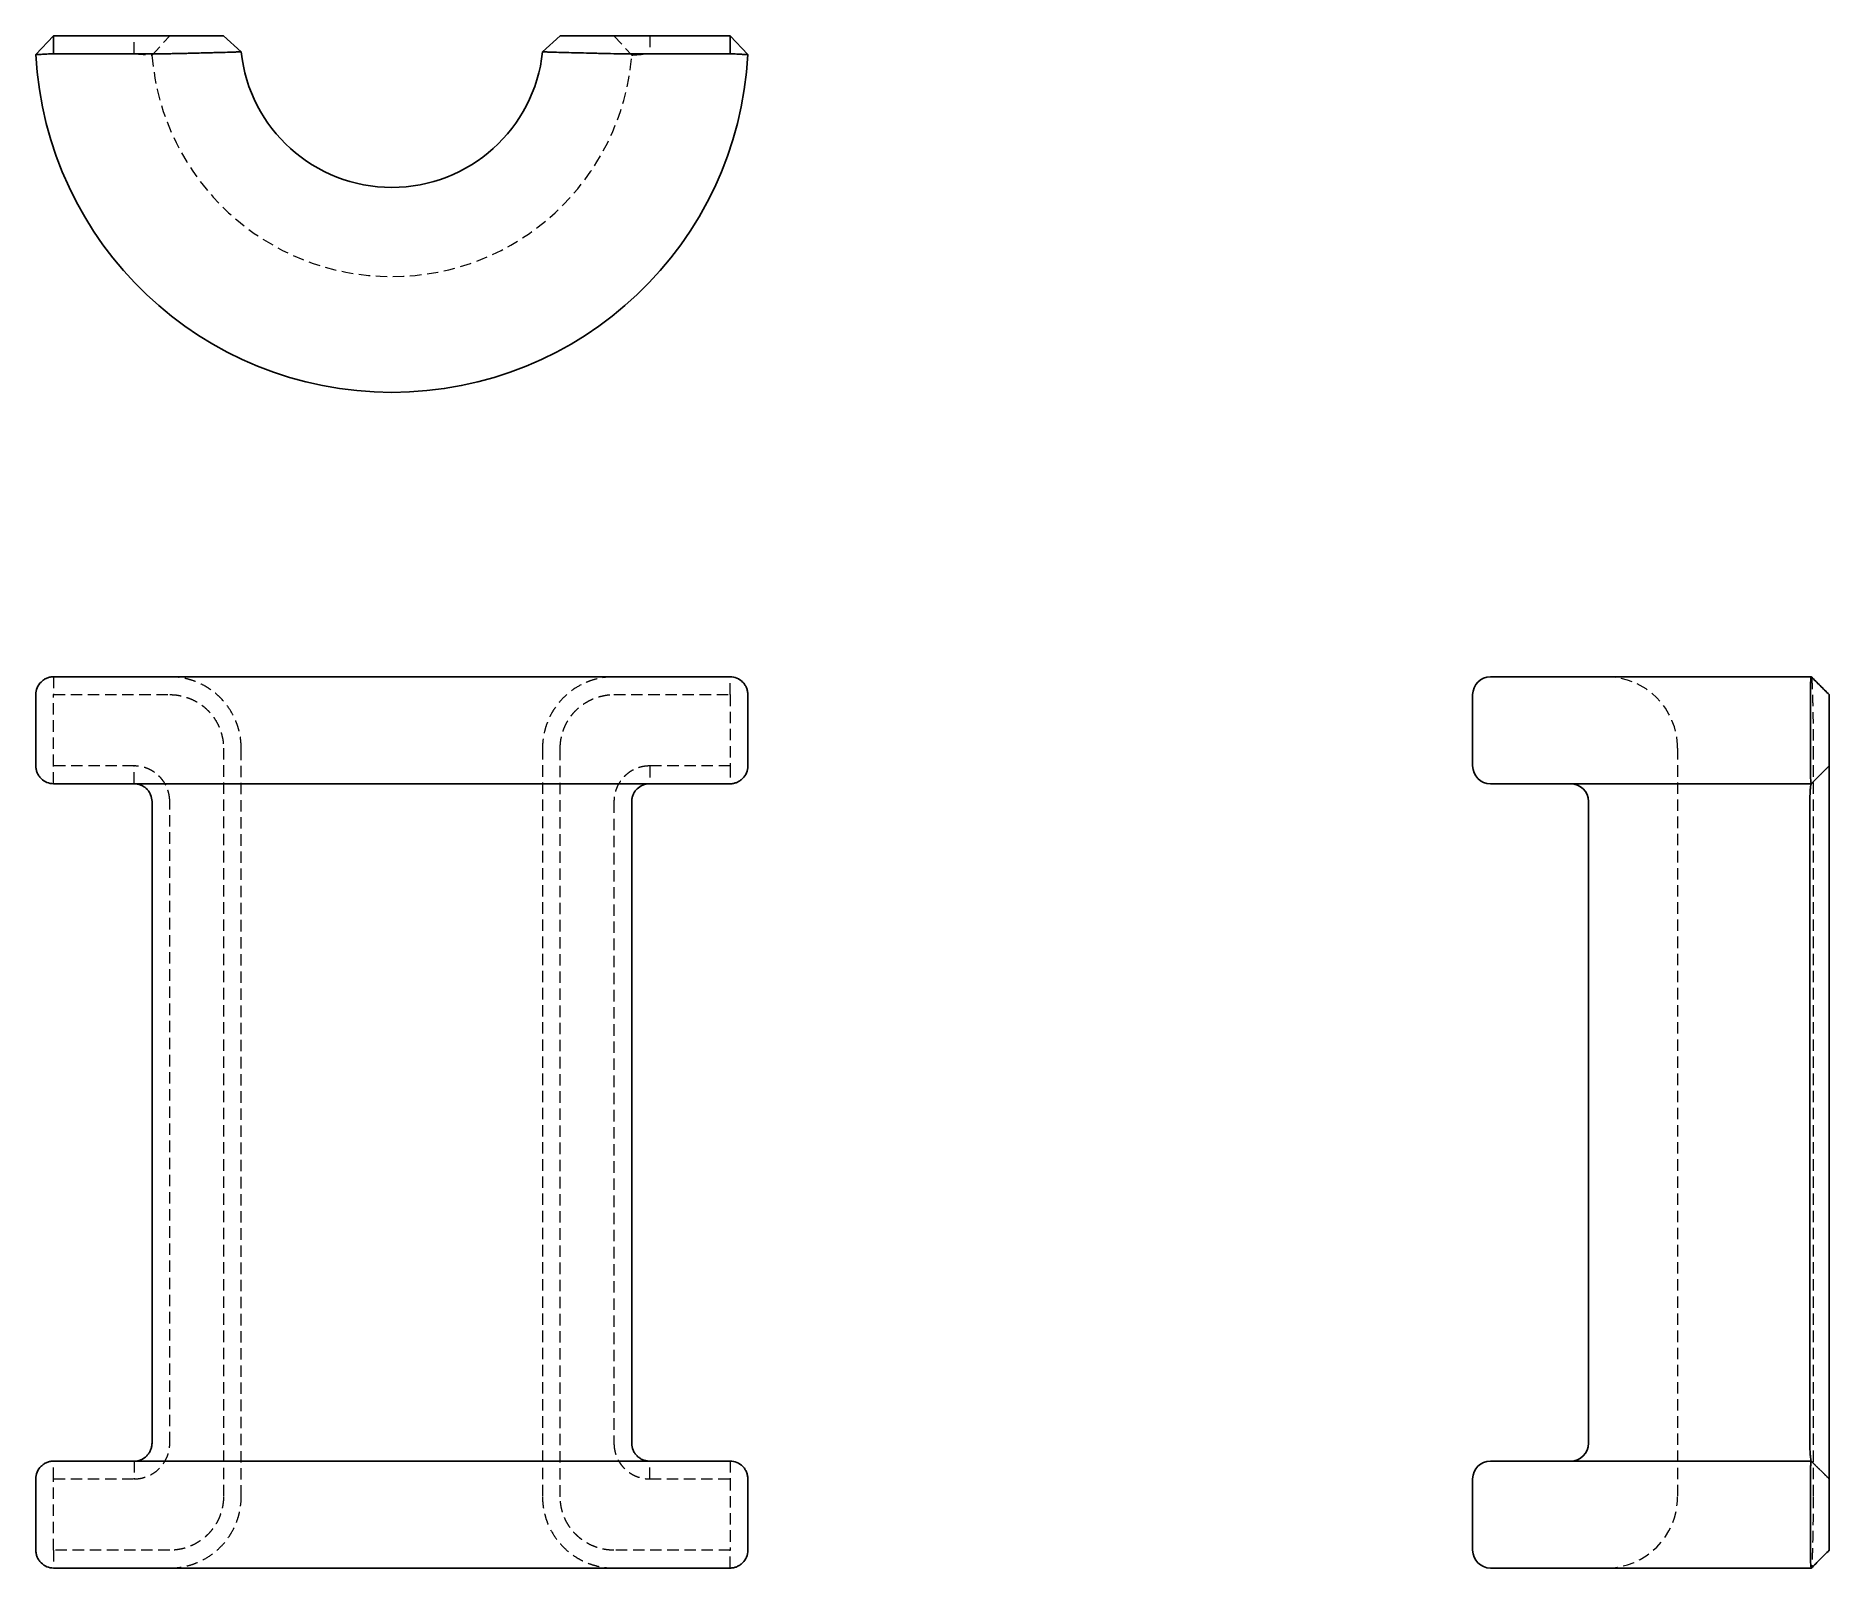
# Model space of a CAD drawing. Header units: millimetres. Extents: x 43 to 243, y 7 to 178.
import ezdxf

# ---------------------------------------------------------------- set-up
doc = ezdxf.new("R2010")
doc.units = ezdxf.units.MM
doc.linetypes.add('HIDDEN', pattern=[1.905, 1.27, -0.635])

msp = doc.modelspace()

# ---------------------------------------------------------------- linework, layer by layer
at = {"color": 7, "linetype": 'Continuous', "lineweight": 25}
for p, q in [((43.41, 175.73), (45.39, 177.82)), ((45.39, 175.84), (45.39, 177.82)), ((45.39, 177.82), (58.3, 177.82)), ((64.28, 177.82), (66.25, 176.05)), ((99.75, 176.05), (101.72, 177.82)), ((107.7, 177.82), (120.61, 177.82)), ((120.61, 177.82), (122.59, 175.73)), ((120.61, 177.82), (120.61, 175.84)), ((58.3, 175.84), (45.39, 175.84)), ((120.61, 175.84), (107.7, 175.84)), ((45.39, 106.55), (120.61, 106.55)), ((205.16, 106.55), (240.84, 106.55)), ((242.82, 104.57), (240.84, 106.55)), ((43.41, 104.57), (43.41, 96.64)), ((122.59, 96.64), (122.59, 104.57)), ((203.18, 104.57), (203.18, 96.64)), ((240.73, 96.64), (240.73, 104.57)), ((242.82, 104.57), (242.82, 96.64)), ((242.82, 96.64), (240.84, 94.66)), ((120.61, 94.66), (45.39, 94.66)), ((240.84, 94.66), (205.16, 94.66)), ((56.33, 92.68), (56.33, 21.32)), ((109.67, 21.32), (109.67, 92.68)), ((216.06, 92.68), (216.06, 21.32)), ((240.68, 21.32), (240.68, 92.68)), ((242.82, 92.68), (242.82, 21.32)), ((45.39, 19.34), (120.61, 19.34)), ((205.16, 19.34), (240.84, 19.34)), ((240.84, 19.34), (242.82, 17.36)), ((43.41, 17.36), (43.41, 9.43)), ((122.59, 9.43), (122.59, 17.36)), ((203.18, 17.36), (203.18, 9.43)), ((240.73, 9.43), (240.73, 17.36)), ((242.82, 17.36), (242.82, 9.43)), ((240.84, 7.45), (242.82, 9.43)), ((120.61, 7.45), (45.39, 7.45)), ((240.84, 7.45), (205.16, 7.45))]:
    msp.add_line(p, q, dxfattribs=at)
at = {"color": 7, "linetype": 'HIDDEN', "lineweight": 18}
for p, q in [((54.33, 175.84), (54.33, 177.82)), ((56.33, 175.68), (58.3, 177.82)), ((107.7, 177.82), (109.67, 175.68)), ((111.67, 177.82), (111.67, 175.84)), ((45.39, 106.55), (45.39, 104.57)), ((120.61, 104.57), (120.61, 106.55)), ((45.39, 104.57), (58.3, 104.57)), ((45.39, 96.64), (45.39, 104.57)), ((107.7, 104.57), (120.61, 104.57)), ((120.61, 104.57), (120.61, 96.64)), ((64.28, 98.62), (64.28, 15.38)), ((66.25, 15.38), (66.25, 98.62)), ((99.75, 98.62), (99.75, 15.38)), ((101.72, 15.38), (101.72, 98.62)), ((225.97, 98.62), (225.97, 15.38)), ((241.05, 98.62), (241.05, 15.38)), ((45.39, 94.66), (45.39, 96.64)), ((54.33, 96.64), (45.39, 96.64)), ((54.33, 94.66), (54.33, 96.64)), ((111.67, 96.64), (111.67, 94.66)), ((120.61, 96.64), (111.67, 96.64)), ((120.61, 96.64), (120.61, 94.66)), ((58.3, 21.32), (58.3, 92.68)), ((107.7, 92.68), (107.7, 21.32)), ((45.39, 17.36), (45.39, 19.34)), ((54.33, 19.34), (54.33, 17.36)), ((111.67, 17.36), (111.67, 19.34)), ((120.61, 19.34), (120.61, 17.36)), ((45.39, 17.36), (54.33, 17.36)), ((45.39, 9.43), (45.39, 17.36)), ((111.67, 17.36), (120.61, 17.36)), ((120.61, 17.36), (120.61, 9.43)), ((45.39, 9.43), (45.39, 7.45)), ((58.3, 9.43), (45.39, 9.43)), ((120.61, 9.43), (107.7, 9.43)), ((120.61, 7.45), (120.61, 9.43))]:
    msp.add_line(p, q, dxfattribs=at)
at = {"color": 7, "linetype": 'Continuous', "lineweight": 25}
for centre, radius, start, end in [((83, 177.82), 39.64, 183.017, 356.983), ((83, 177.82), 16.85, 186.0423, 353.9577), ((205.16, 104.57), 1.98, 90, 180), ((205.16, 96.64), 1.98, 180, 270), ((214.08, 92.68), 1.98, 0, 90), ((214.08, 21.32), 1.98, 270, 0), ((205.16, 17.36), 1.98, 90, 180), ((205.16, 9.43), 1.98, 180, 270)]:
    msp.add_arc(centre, radius, start, end, dxfattribs=at)
at = {"color": 7, "linetype": 'HIDDEN', "lineweight": 18}
for centre, radius, start, end in [((83, 177.82), 26.76, 184.5886, 355.4114), ((218.04, 98.62), 7.93, 0, 90), ((218.04, 15.38), 7.93, 270, 0)]:
    msp.add_arc(centre, radius, start, end, dxfattribs=at)
at = {"color": 7, "linetype": 'Continuous', "lineweight": 25}
for points, knots in [([(58.3, 177.82), (58.5, 177.82), (58.7, 177.82), (59.09, 177.82), (59.28, 177.82), (59.57, 177.82), (59.66, 177.82), (59.85, 177.82), (59.95, 177.82), (60.23, 177.82), (60.41, 177.82), (60.77, 177.82), (60.94, 177.82), (61.2, 177.82), (61.29, 177.82), (61.46, 177.82), (61.54, 177.82), (61.7, 177.82), (61.78, 177.82), (61.94, 177.82), (62.02, 177.82), (62.24, 177.82), (62.38, 177.82), (62.59, 177.82), (62.66, 177.82), (62.79, 177.82), (62.85, 177.82), (62.98, 177.82), (63.04, 177.82), (63.16, 177.82), (63.21, 177.82), (63.38, 177.82), (63.48, 177.82), (63.61, 177.82), (63.66, 177.82), (63.74, 177.82), (63.78, 177.82), (63.86, 177.82), (63.89, 177.82), (63.96, 177.82), (63.99, 177.82), (64.07, 177.82), (64.12, 177.82), (64.2, 177.82), (64.23, 177.82), (64.27, 177.82), (64.28, 177.82), (64.28, 177.82)], [0, 0, 0, 0, 0.000146749, 0.000146749, 0.000293498, 0.000293498, 0.000366872, 0.000366872, 0.000440247, 0.000440247, 0.000586995, 0.000586995, 0.000733744, 0.000733744, 0.000807119, 0.000807119, 0.000880493, 0.000880493, 0.000953868, 0.000953868, 0.001027242, 0.001027242, 0.001173991, 0.001173991, 0.001247365, 0.001247365, 0.00132074, 0.00132074, 0.001394114, 0.001394114, 0.001467489, 0.001467489, 0.001614238, 0.001614238, 0.001687612, 0.001687612, 0.001760986, 0.001760986, 0.001834361, 0.001834361, 0.001907735, 0.001907735, 0.002054484, 0.002054484, 0.002201233, 0.002201233, 0.002347982, 0.002347982, 0.002347982, 0.002347982]), ([(101.72, 177.82), (101.72, 177.82), (101.73, 177.82), (101.77, 177.82), (101.8, 177.82), (101.88, 177.82), (101.93, 177.82), (102.01, 177.82), (102.04, 177.82), (102.11, 177.82), (102.14, 177.82), (102.22, 177.82), (102.26, 177.82), (102.34, 177.82), (102.39, 177.82), (102.52, 177.82), (102.62, 177.82), (102.79, 177.82), (102.84, 177.82), (102.96, 177.82), (103.02, 177.82), (103.15, 177.82), (103.21, 177.82), (103.34, 177.82), (103.41, 177.82), (103.62, 177.82), (103.76, 177.82), (103.98, 177.82), (104.06, 177.82), (104.22, 177.82), (104.3, 177.82), (104.46, 177.82), (104.54, 177.82), (104.71, 177.82), (104.8, 177.82), (105.06, 177.82), (105.23, 177.82), (105.59, 177.82), (105.77, 177.82), (106.05, 177.82), (106.15, 177.82), (106.34, 177.82), (106.43, 177.82), (106.72, 177.82), (106.91, 177.82), (107.3, 177.82), (107.5, 177.82), (107.7, 177.82)], [0, 0, 0, 0, 0.000146749, 0.000146749, 0.000293498, 0.000293498, 0.000440247, 0.000440247, 0.000513621, 0.000513621, 0.000586995, 0.000586995, 0.00066037, 0.00066037, 0.000733744, 0.000733744, 0.000880493, 0.000880493, 0.000953868, 0.000953868, 0.001027242, 0.001027242, 0.001100616, 0.001100616, 0.001173991, 0.001173991, 0.00132074, 0.00132074, 0.001394114, 0.001394114, 0.001467489, 0.001467489, 0.001540863, 0.001540863, 0.001614238, 0.001614238, 0.001760986, 0.001760986, 0.001907735, 0.001907735, 0.00198111, 0.00198111, 0.002054484, 0.002054484, 0.002201233, 0.002201233, 0.002347982, 0.002347982, 0.002347982, 0.002347982]), ([(45.39, 175.84), (45.26, 175.83), (45.13, 175.82), (44.88, 175.81), (44.76, 175.8), (44.52, 175.79), (44.4, 175.79), (44.19, 175.77), (44.09, 175.77), (43.81, 175.76), (43.66, 175.75), (43.47, 175.74), (43.41, 175.73), (43.41, 175.73)], [0, 0, 0, 0, 0.125, 0.125, 0.25, 0.25, 0.375, 0.375, 0.5, 0.5, 0.75, 0.75, 1, 1, 1, 1]), ([(66.25, 176.05), (66.25, 176.05), (66.24, 176.05), (66.23, 176.05), (66.2, 176.05), (66.17, 176.04), (66.13, 176.04), (66.07, 176.04), (66.01, 176.04), (65.93, 176.04), (65.85, 176.03), (65.75, 176.03), (65.5, 176.02), (64.97, 176), (64.16, 175.98), (63.36, 175.96), (62.79, 175.94), (62.12, 175.92), (61.43, 175.91), (60.69, 175.89), (60.04, 175.87), (59.42, 175.86), (58.85, 175.85), (58.48, 175.84), (58.3, 175.84)], [0, 0, 0, 0, 0.0219771, 0.0441101, 0.0663991, 0.0888442, 0.1114457, 0.1342036, 0.157118, 0.1801892, 0.2034172, 0.2268023, 0.2503445, 0.3670017, 0.4999049, 0.5574439, 0.624526, 0.6707562, 0.7494928, 0.8072458, 0.8611747, 0.9112779, 0.9575535, 1, 1, 1, 1]), ([(107.7, 175.84), (107.17, 175.85), (106.66, 175.86), (105.9, 175.88), (105.65, 175.88), (105.15, 175.89), (104.9, 175.9), (104.18, 175.92), (103.72, 175.93), (102.86, 175.95), (102.45, 175.96), (101.72, 175.98), (101.39, 175.99), (100.95, 176.01), (100.82, 176.01), (100.57, 176.02), (100.46, 176.02), (100.26, 176.03), (100.18, 176.03), (100.02, 176.04), (99.96, 176.04), (99.81, 176.05), (99.75, 176.05), (99.75, 176.05)], [0, 0, 0, 0, 0.125, 0.125, 0.1875, 0.1875, 0.25, 0.25, 0.375, 0.375, 0.5, 0.5, 0.625, 0.625, 0.6875, 0.6875, 0.75, 0.75, 0.8125, 0.8125, 0.875, 0.875, 1, 1, 1, 1]), ([(122.59, 175.73), (122.59, 175.73), (122.57, 175.73), (122.52, 175.74), (122.48, 175.74), (122.39, 175.74), (122.32, 175.75), (122.18, 175.76), (122.1, 175.76), (121.82, 175.77), (121.6, 175.79), (121.13, 175.81), (120.87, 175.82), (120.61, 175.84)], [0, 0, 0, 0, 0.125, 0.125, 0.25, 0.25, 0.375, 0.375, 0.5, 0.5, 0.75, 0.75, 1, 1, 1, 1]), ([(45.39, 106.55), (45.26, 106.55), (45.13, 106.54), (44.88, 106.49), (44.76, 106.45), (44.52, 106.35), (44.4, 106.29), (44.19, 106.15), (44.09, 106.06), (43.81, 105.79), (43.66, 105.57), (43.47, 105.09), (43.41, 104.83), (43.41, 104.57)], [0, 0, 0, 0, 0.125, 0.125, 0.25, 0.25, 0.375, 0.375, 0.5, 0.5, 0.75, 0.75, 1, 1, 1, 1]), ([(122.59, 104.57), (122.59, 104.7), (122.57, 104.83), (122.52, 105.08), (122.48, 105.21), (122.39, 105.45), (122.32, 105.56), (122.18, 105.78), (122.1, 105.88), (121.82, 106.15), (121.6, 106.3), (121.13, 106.5), (120.87, 106.55), (120.61, 106.55)], [0, 0, 0, 0, 0.125, 0.125, 0.25, 0.25, 0.375, 0.375, 0.5, 0.5, 0.75, 0.75, 1, 1, 1, 1]), ([(240.73, 104.57), (240.73, 104.7), (240.73, 104.83), (240.74, 105.08), (240.74, 105.21), (240.74, 105.45), (240.75, 105.56), (240.76, 105.78), (240.76, 105.88), (240.77, 106.15), (240.79, 106.3), (240.81, 106.5), (240.82, 106.55), (240.84, 106.55)], [0, 0, 0, 0, 0.125, 0.125, 0.25, 0.25, 0.375, 0.375, 0.5, 0.5, 0.75, 0.75, 1, 1, 1, 1]), ([(242.82, 104.57), (242.49, 104.9), (241.82, 105.57), (241.16, 106.23), (240.83, 106.56)], [0, 0, 0, 0, 0.500258, 1, 1, 1, 1]), ([(43.41, 96.64), (43.41, 96.51), (43.43, 96.38), (43.48, 96.13), (43.52, 96), (43.61, 95.76), (43.68, 95.65), (43.82, 95.43), (43.9, 95.33), (44.18, 95.06), (44.4, 94.91), (44.87, 94.71), (45.13, 94.66), (45.39, 94.66)], [0, 0, 0, 0, 0.125, 0.125, 0.25, 0.25, 0.375, 0.375, 0.5, 0.5, 0.75, 0.75, 1, 1, 1, 1]), ([(120.61, 94.66), (120.74, 94.66), (120.87, 94.67), (121.12, 94.72), (121.24, 94.76), (121.48, 94.86), (121.6, 94.92), (121.81, 95.06), (121.91, 95.15), (122.19, 95.42), (122.34, 95.64), (122.53, 96.12), (122.59, 96.38), (122.59, 96.64)], [0, 0, 0, 0, 0.125, 0.125, 0.25, 0.25, 0.375, 0.375, 0.5, 0.5, 0.75, 0.75, 1, 1, 1, 1]), ([(240.84, 94.66), (240.83, 94.66), (240.82, 94.67), (240.81, 94.72), (240.8, 94.76), (240.79, 94.86), (240.79, 94.92), (240.77, 95.06), (240.77, 95.15), (240.76, 95.42), (240.75, 95.64), (240.74, 96.12), (240.73, 96.38), (240.73, 96.64)], [0, 0, 0, 0, 0.125, 0.125, 0.25, 0.25, 0.375, 0.375, 0.5, 0.5, 0.75, 0.75, 1, 1, 1, 1]), ([(242.82, 96.64), (242.82, 96.64), (242.82, 96.63), (242.82, 96.61), (242.82, 96.59), (242.82, 96.55), (242.82, 96.54), (242.82, 96.5), (242.82, 96.49), (242.82, 96.43), (242.82, 96.39), (242.82, 96.29), (242.82, 96.23), (242.82, 96.14), (242.82, 96.11), (242.82, 96.04), (242.82, 96.01), (242.82, 95.9), (242.82, 95.82), (242.82, 95.66), (242.82, 95.57), (242.82, 95.39), (242.82, 95.29), (242.82, 95.14), (242.82, 95.09), (242.82, 94.99), (242.82, 94.93), (242.82, 94.77), (242.82, 94.66), (242.82, 94.43), (242.82, 94.32), (242.82, 94.08), (242.82, 93.95), (242.82, 93.7), (242.82, 93.58), (242.82, 93.32), (242.82, 93.2), (242.82, 92.94), (242.82, 92.81), (242.82, 92.68)], [0, 0, 0, 0, 0.000097767, 0.000097767, 0.000195534, 0.000195534, 0.000244417, 0.000244417, 0.000293301, 0.000293301, 0.000391068, 0.000391068, 0.000488835, 0.000488835, 0.000537718, 0.000537718, 0.000586602, 0.000586602, 0.000684369, 0.000684369, 0.000782136, 0.000782136, 0.000879903, 0.000879903, 0.000928786, 0.000928786, 0.00097767, 0.00097767, 0.001075437, 0.001075437, 0.001173203, 0.001173203, 0.00127097, 0.00127097, 0.001368737, 0.001368737, 0.001466504, 0.001466504, 0.001564271, 0.001564271, 0.001564271, 0.001564271]), ([(54.33, 94.66), (54.46, 94.66), (54.59, 94.65), (54.84, 94.6), (54.97, 94.56), (55.21, 94.46), (55.33, 94.4), (55.54, 94.26), (55.65, 94.17), (55.83, 93.99), (55.91, 93.89), (56.06, 93.68), (56.12, 93.56), (56.27, 93.2), (56.33, 92.94), (56.33, 92.68)], [0, 0, 0, 0, 0.125, 0.125, 0.25, 0.25, 0.375, 0.375, 0.5, 0.5, 0.625, 0.625, 0.75, 0.75, 1, 1, 1, 1]), ([(109.67, 92.68), (109.67, 92.81), (109.68, 92.94), (109.74, 93.19), (109.77, 93.32), (109.88, 93.56), (109.94, 93.67), (110.08, 93.89), (110.17, 93.99), (110.45, 94.26), (110.67, 94.41), (111.15, 94.61), (111.41, 94.66), (111.67, 94.66)], [0, 0, 0, 0, 0.125, 0.125, 0.25, 0.25, 0.375, 0.375, 0.5, 0.5, 0.75, 0.75, 1, 1, 1, 1]), ([(240.68, 92.68), (240.68, 92.9), (240.68, 93.12), (240.7, 93.54), (240.71, 93.73), (240.73, 94.08), (240.74, 94.23), (240.77, 94.47), (240.79, 94.55), (240.81, 94.61)], [0, 0, 0, 0, 0.25, 0.25, 0.5, 0.5, 0.75, 0.75, 1, 1, 1, 1]), ([(56.33, 21.32), (56.33, 21.19), (56.32, 21.06), (56.26, 20.81), (56.22, 20.68), (56.12, 20.44), (56.06, 20.33), (55.92, 20.11), (55.83, 20.01), (55.55, 19.74), (55.33, 19.59), (54.85, 19.39), (54.59, 19.34), (54.33, 19.34)], [0, 0, 0, 0, 0.125, 0.125, 0.25, 0.25, 0.375, 0.375, 0.5, 0.5, 0.75, 0.75, 1, 1, 1, 1]), ([(111.67, 19.34), (111.54, 19.34), (111.41, 19.35), (111.16, 19.4), (111.03, 19.44), (110.79, 19.54), (110.67, 19.6), (110.46, 19.74), (110.35, 19.83), (110.17, 20.01), (110.09, 20.11), (109.94, 20.32), (109.88, 20.44), (109.73, 20.8), (109.67, 21.06), (109.67, 21.32)], [0, 0, 0, 0, 0.125, 0.125, 0.25, 0.25, 0.375, 0.375, 0.5, 0.5, 0.625, 0.625, 0.75, 0.75, 1, 1, 1, 1]), ([(240.79, 19.46), (240.78, 19.52), (240.76, 19.62), (240.74, 19.86), (240.72, 20.01), (240.71, 20.26), (240.7, 20.35), (240.69, 20.53), (240.69, 20.62), (240.68, 20.91), (240.68, 21.12), (240.68, 21.32)], [0, 0, 0, 0, 0.25, 0.25, 0.5, 0.5, 0.625, 0.625, 0.75, 0.75, 1, 1, 1, 1]), ([(242.82, 21.32), (242.82, 21.19), (242.82, 21.06), (242.82, 20.8), (242.82, 20.67), (242.82, 20.48), (242.82, 20.42), (242.82, 20.29), (242.82, 20.23), (242.82, 20.04), (242.82, 19.92), (242.82, 19.68), (242.82, 19.57), (242.82, 19.39), (242.82, 19.34), (242.82, 19.23), (242.82, 19.17), (242.82, 19.01), (242.82, 18.9), (242.82, 18.7), (242.82, 18.61), (242.82, 18.43), (242.82, 18.34), (242.82, 18.17), (242.82, 18.1), (242.82, 17.95), (242.82, 17.89), (242.82, 17.77), (242.82, 17.71), (242.82, 17.61), (242.82, 17.57), (242.82, 17.49), (242.82, 17.46), (242.82, 17.41), (242.82, 17.39), (242.82, 17.37), (242.82, 17.36), (242.82, 17.36)], [0, 0, 0, 0, 0.000097767, 0.000097767, 0.000195534, 0.000195534, 0.000244418, 0.000244418, 0.000293301, 0.000293301, 0.000391068, 0.000391068, 0.000488835, 0.000488835, 0.000537719, 0.000537719, 0.000586603, 0.000586603, 0.00068437, 0.00068437, 0.000782137, 0.000782137, 0.000879904, 0.000879904, 0.000977671, 0.000977671, 0.001075438, 0.001075438, 0.001173205, 0.001173205, 0.001270972, 0.001270972, 0.001368739, 0.001368739, 0.001466506, 0.001466506, 0.001564273, 0.001564273, 0.001564273, 0.001564273]), ([(45.39, 19.34), (45.26, 19.34), (45.13, 19.33), (44.88, 19.28), (44.76, 19.24), (44.52, 19.14), (44.4, 19.08), (44.19, 18.94), (44.09, 18.85), (43.81, 18.58), (43.66, 18.36), (43.47, 17.88), (43.41, 17.62), (43.41, 17.36)], [0, 0, 0, 0, 0.125, 0.125, 0.25, 0.25, 0.375, 0.375, 0.5, 0.5, 0.75, 0.75, 1, 1, 1, 1]), ([(122.59, 17.36), (122.59, 17.49), (122.57, 17.62), (122.52, 17.87), (122.48, 18), (122.39, 18.24), (122.32, 18.35), (122.18, 18.57), (122.1, 18.67), (121.82, 18.94), (121.6, 19.09), (121.13, 19.29), (120.87, 19.34), (120.61, 19.34)], [0, 0, 0, 0, 0.125, 0.125, 0.25, 0.25, 0.375, 0.375, 0.5, 0.5, 0.75, 0.75, 1, 1, 1, 1]), ([(240.73, 17.36), (240.73, 17.49), (240.73, 17.62), (240.74, 17.87), (240.74, 18), (240.74, 18.24), (240.75, 18.35), (240.76, 18.57), (240.76, 18.67), (240.77, 18.94), (240.79, 19.09), (240.81, 19.29), (240.82, 19.34), (240.84, 19.34)], [0, 0, 0, 0, 0.125, 0.125, 0.25, 0.25, 0.375, 0.375, 0.5, 0.5, 0.75, 0.75, 1, 1, 1, 1]), ([(43.41, 9.43), (43.41, 9.3), (43.43, 9.17), (43.48, 8.92), (43.52, 8.79), (43.61, 8.55), (43.68, 8.44), (43.82, 8.22), (43.9, 8.12), (44.18, 7.85), (44.4, 7.7), (44.87, 7.5), (45.13, 7.45), (45.39, 7.45)], [0, 0, 0, 0, 0.125, 0.125, 0.25, 0.25, 0.375, 0.375, 0.5, 0.5, 0.75, 0.75, 1, 1, 1, 1]), ([(120.61, 7.45), (120.74, 7.45), (120.87, 7.46), (121.12, 7.51), (121.24, 7.55), (121.48, 7.65), (121.6, 7.71), (121.81, 7.85), (121.91, 7.94), (122.19, 8.21), (122.34, 8.43), (122.53, 8.91), (122.59, 9.17), (122.59, 9.43)], [0, 0, 0, 0, 0.125, 0.125, 0.25, 0.25, 0.375, 0.375, 0.5, 0.5, 0.75, 0.75, 1, 1, 1, 1]), ([(240.84, 7.45), (240.83, 7.45), (240.82, 7.46), (240.81, 7.51), (240.8, 7.55), (240.79, 7.65), (240.79, 7.71), (240.77, 7.85), (240.77, 7.94), (240.76, 8.21), (240.75, 8.43), (240.74, 8.91), (240.73, 9.17), (240.73, 9.43)], [0, 0, 0, 0, 0.125, 0.125, 0.25, 0.25, 0.375, 0.375, 0.5, 0.5, 0.75, 0.75, 1, 1, 1, 1]), ([(240.83, 7.44), (241.16, 7.77), (241.82, 8.43), (242.49, 9.1), (242.82, 9.43)], [0, 0, 0, 0, 0.499742, 1, 1, 1, 1])]:
    msp.add_open_spline(points, degree=3, knots=knots, dxfattribs=at)
at = {"color": 7, "linetype": 'HIDDEN', "lineweight": 18}
for points, knots in [([(54.33, 175.84), (54.46, 175.83), (54.59, 175.82), (54.84, 175.8), (54.97, 175.79), (55.21, 175.77), (55.33, 175.77), (55.54, 175.75), (55.65, 175.74), (55.83, 175.72), (55.91, 175.72), (56.06, 175.7), (56.12, 175.7), (56.27, 175.68), (56.33, 175.68), (56.33, 175.68)], [0, 0, 0, 0, 0.125, 0.125, 0.25, 0.25, 0.375, 0.375, 0.5, 0.5, 0.625, 0.625, 0.75, 0.75, 1, 1, 1, 1]), ([(109.67, 175.68), (109.67, 175.68), (109.68, 175.68), (109.74, 175.69), (109.77, 175.69), (109.88, 175.7), (109.94, 175.7), (110.08, 175.72), (110.17, 175.72), (110.45, 175.75), (110.67, 175.76), (111.15, 175.8), (111.41, 175.82), (111.67, 175.84)], [0, 0, 0, 0, 0.125, 0.125, 0.25, 0.25, 0.375, 0.375, 0.5, 0.5, 0.75, 0.75, 1, 1, 1, 1]), ([(66.25, 98.62), (66.25, 98.71), (66.24, 98.9), (66.23, 99.17), (66.2, 99.45), (66.17, 99.73), (66.13, 100), (66.07, 100.28), (66.01, 100.56), (65.93, 100.84), (65.85, 101.12), (65.75, 101.39), (65.5, 102.02), (64.97, 103.03), (64.16, 104.03), (63.36, 104.75), (62.79, 105.17), (62.12, 105.59), (61.43, 105.93), (60.69, 106.2), (60.04, 106.37), (59.42, 106.48), (58.85, 106.54), (58.48, 106.55), (58.3, 106.55)], [0, 0, 0, 0, 0.0219771, 0.0441101, 0.0663991, 0.0888442, 0.1114457, 0.1342036, 0.157118, 0.1801892, 0.2034172, 0.2268023, 0.2503445, 0.3670017, 0.4999049, 0.5574439, 0.624526, 0.6707562, 0.7494928, 0.8072458, 0.8611747, 0.9112779, 0.9575535, 1, 1, 1, 1]), ([(107.7, 106.55), (107.17, 106.55), (106.66, 106.5), (105.9, 106.35), (105.65, 106.29), (105.15, 106.14), (104.9, 106.05), (104.18, 105.75), (103.72, 105.51), (102.86, 104.93), (102.45, 104.6), (101.72, 103.87), (101.39, 103.47), (100.95, 102.82), (100.82, 102.6), (100.57, 102.14), (100.46, 101.9), (100.26, 101.43), (100.18, 101.18), (100.02, 100.69), (99.96, 100.43), (99.81, 99.66), (99.75, 99.15), (99.75, 98.62)], [0, 0, 0, 0, 0.125, 0.125, 0.1875, 0.1875, 0.25, 0.25, 0.375, 0.375, 0.5, 0.5, 0.625, 0.625, 0.6875, 0.6875, 0.75, 0.75, 0.8125, 0.8125, 0.875, 0.875, 1, 1, 1, 1]), ([(240.86, 106.46), (240.86, 106.47), (240.85, 106.54), (240.85, 106.54), (240.84, 106.54)], [0, 0, 0, 0, 0.244295, 1, 1, 1, 1]), ([(240.87, 106.44), (240.88, 106.36), (240.89, 106.25), (240.91, 105.94), (240.92, 105.74), (240.94, 105.29), (240.95, 105.02), (240.97, 104.43), (240.98, 104.1), (240.99, 103.57), (241, 103.39), (241, 103.01), (241.01, 102.81), (241.02, 102.21), (241.03, 101.79), (241.03, 101.14), (241.04, 100.92), (241.04, 100.47), (241.04, 100.24), (241.05, 99.55), (241.05, 99.09), (241.05, 98.62)], [0, 0, 0, 0, 0.125, 0.125, 0.25, 0.25, 0.375, 0.375, 0.5, 0.5, 0.5625, 0.5625, 0.625, 0.625, 0.75, 0.75, 0.8125, 0.8125, 0.875, 0.875, 1, 1, 1, 1]), ([(58.3, 104.57), (58.5, 104.57), (58.7, 104.56), (59.09, 104.52), (59.28, 104.49), (59.57, 104.43), (59.66, 104.41), (59.85, 104.37), (59.95, 104.34), (60.23, 104.25), (60.41, 104.19), (60.77, 104.04), (60.94, 103.96), (61.2, 103.82), (61.29, 103.77), (61.46, 103.67), (61.54, 103.62), (61.7, 103.51), (61.78, 103.46), (61.94, 103.34), (62.02, 103.28), (62.24, 103.1), (62.38, 102.97), (62.59, 102.76), (62.66, 102.69), (62.79, 102.55), (62.85, 102.47), (62.98, 102.32), (63.04, 102.24), (63.16, 102.09), (63.21, 102.01), (63.38, 101.77), (63.48, 101.6), (63.61, 101.34), (63.66, 101.26), (63.74, 101.08), (63.78, 100.99), (63.86, 100.81), (63.89, 100.72), (63.96, 100.54), (63.99, 100.44), (64.07, 100.16), (64.12, 99.97), (64.2, 99.59), (64.23, 99.4), (64.27, 99.01), (64.28, 98.82), (64.28, 98.62)], [0, 0, 0, 0, 0.000146749, 0.000146749, 0.000293498, 0.000293498, 0.000366872, 0.000366872, 0.000440247, 0.000440247, 0.000586995, 0.000586995, 0.000733744, 0.000733744, 0.000807119, 0.000807119, 0.000880493, 0.000880493, 0.000953868, 0.000953868, 0.001027242, 0.001027242, 0.001173991, 0.001173991, 0.001247365, 0.001247365, 0.00132074, 0.00132074, 0.001394114, 0.001394114, 0.001467489, 0.001467489, 0.001614238, 0.001614238, 0.001687612, 0.001687612, 0.001760986, 0.001760986, 0.001834361, 0.001834361, 0.001907735, 0.001907735, 0.002054484, 0.002054484, 0.002201233, 0.002201233, 0.002347982, 0.002347982, 0.002347982, 0.002347982]), ([(101.72, 98.62), (101.72, 98.82), (101.73, 99.01), (101.77, 99.4), (101.8, 99.59), (101.88, 99.97), (101.93, 100.16), (102.01, 100.44), (102.04, 100.54), (102.11, 100.72), (102.14, 100.81), (102.22, 100.99), (102.26, 101.08), (102.34, 101.26), (102.39, 101.34), (102.52, 101.6), (102.62, 101.77), (102.79, 102.01), (102.84, 102.09), (102.96, 102.24), (103.02, 102.32), (103.15, 102.47), (103.21, 102.55), (103.34, 102.69), (103.41, 102.76), (103.62, 102.97), (103.76, 103.1), (103.98, 103.28), (104.06, 103.34), (104.22, 103.46), (104.3, 103.51), (104.46, 103.62), (104.54, 103.67), (104.71, 103.77), (104.8, 103.82), (105.06, 103.96), (105.23, 104.04), (105.59, 104.19), (105.77, 104.25), (106.05, 104.34), (106.15, 104.37), (106.34, 104.41), (106.43, 104.43), (106.72, 104.49), (106.91, 104.52), (107.3, 104.56), (107.5, 104.57), (107.7, 104.57)], [0, 0, 0, 0, 0.000146749, 0.000146749, 0.000293498, 0.000293498, 0.000440247, 0.000440247, 0.000513621, 0.000513621, 0.000586995, 0.000586995, 0.00066037, 0.00066037, 0.000733744, 0.000733744, 0.000880493, 0.000880493, 0.000953868, 0.000953868, 0.001027242, 0.001027242, 0.001100616, 0.001100616, 0.001173991, 0.001173991, 0.00132074, 0.00132074, 0.001394114, 0.001394114, 0.001467489, 0.001467489, 0.001540863, 0.001540863, 0.001614238, 0.001614238, 0.001760986, 0.001760986, 0.001907735, 0.001907735, 0.00198111, 0.00198111, 0.002054484, 0.002054484, 0.002201233, 0.002201233, 0.002347982, 0.002347982, 0.002347982, 0.002347982]), ([(58.3, 92.68), (58.3, 92.81), (58.3, 92.94), (58.27, 93.2), (58.25, 93.32), (58.2, 93.58), (58.17, 93.7), (58.1, 93.95), (58.05, 94.08), (57.95, 94.32), (57.9, 94.43), (57.77, 94.66), (57.71, 94.77), (57.6, 94.93), (57.56, 94.99), (57.48, 95.09), (57.44, 95.14), (57.32, 95.29), (57.23, 95.39), (57.05, 95.57), (56.95, 95.66), (56.75, 95.82), (56.65, 95.9), (56.48, 96.01), (56.43, 96.04), (56.32, 96.11), (56.26, 96.14), (56.09, 96.23), (55.97, 96.29), (55.73, 96.39), (55.61, 96.43), (55.42, 96.49), (55.36, 96.5), (55.23, 96.54), (55.17, 96.55), (54.98, 96.59), (54.85, 96.61), (54.59, 96.63), (54.46, 96.64), (54.33, 96.64)], [0, 0, 0, 0, 0.000097767, 0.000097767, 0.000195534, 0.000195534, 0.000293301, 0.000293301, 0.000391068, 0.000391068, 0.000488835, 0.000488835, 0.000586602, 0.000586602, 0.000635485, 0.000635485, 0.000684369, 0.000684369, 0.000782136, 0.000782136, 0.000879903, 0.000879903, 0.00097767, 0.00097767, 0.001026553, 0.001026553, 0.001075437, 0.001075437, 0.001173203, 0.001173203, 0.00127097, 0.00127097, 0.001319854, 0.001319854, 0.001368737, 0.001368737, 0.001466504, 0.001466504, 0.001564271, 0.001564271, 0.001564271, 0.001564271]), ([(111.67, 96.64), (111.54, 96.64), (111.41, 96.63), (111.15, 96.61), (111.02, 96.59), (110.83, 96.55), (110.77, 96.54), (110.64, 96.5), (110.58, 96.49), (110.39, 96.43), (110.27, 96.39), (110.03, 96.29), (109.91, 96.23), (109.74, 96.14), (109.68, 96.11), (109.57, 96.04), (109.52, 96.01), (109.35, 95.9), (109.25, 95.82), (109.05, 95.66), (108.95, 95.57), (108.77, 95.39), (108.68, 95.29), (108.56, 95.14), (108.52, 95.09), (108.44, 94.99), (108.4, 94.93), (108.29, 94.77), (108.23, 94.66), (108.1, 94.43), (108.05, 94.32), (107.95, 94.08), (107.9, 93.95), (107.83, 93.7), (107.8, 93.58), (107.75, 93.32), (107.73, 93.2), (107.7, 92.94), (107.7, 92.81), (107.7, 92.68)], [0, 0, 0, 0, 0.000097767, 0.000097767, 0.000195534, 0.000195534, 0.000244417, 0.000244417, 0.000293301, 0.000293301, 0.000391068, 0.000391068, 0.000488835, 0.000488835, 0.000537718, 0.000537718, 0.000586602, 0.000586602, 0.000684369, 0.000684369, 0.000782136, 0.000782136, 0.000879903, 0.000879903, 0.000928786, 0.000928786, 0.00097767, 0.00097767, 0.001075437, 0.001075437, 0.001173203, 0.001173203, 0.00127097, 0.00127097, 0.001368737, 0.001368737, 0.001466504, 0.001466504, 0.001564271, 0.001564271, 0.001564271, 0.001564271]), ([(242.82, 96.64), (242.49, 96.31), (241.82, 95.64), (241.15, 94.98), (240.82, 94.64)], [0, 0, 0, 0, 0.4988038, 1, 1, 1, 1]), ([(54.33, 17.36), (54.46, 17.36), (54.59, 17.37), (54.85, 17.39), (54.98, 17.41), (55.23, 17.46), (55.35, 17.49), (55.6, 17.57), (55.73, 17.61), (55.97, 17.71), (56.09, 17.77), (56.31, 17.89), (56.42, 17.95), (56.64, 18.1), (56.75, 18.17), (56.95, 18.34), (57.04, 18.43), (57.23, 18.61), (57.32, 18.7), (57.48, 18.9), (57.56, 19.01), (57.67, 19.17), (57.7, 19.23), (57.77, 19.34), (57.8, 19.39), (57.89, 19.57), (57.95, 19.68), (58.05, 19.92), (58.09, 20.04), (58.15, 20.23), (58.17, 20.29), (58.2, 20.42), (58.21, 20.48), (58.25, 20.67), (58.27, 20.8), (58.3, 21.06), (58.3, 21.19), (58.3, 21.32)], [0, 0, 0, 0, 0.000097767, 0.000097767, 0.000195534, 0.000195534, 0.000293301, 0.000293301, 0.000391068, 0.000391068, 0.000488835, 0.000488835, 0.000586603, 0.000586603, 0.00068437, 0.00068437, 0.000782137, 0.000782137, 0.000879904, 0.000879904, 0.000977671, 0.000977671, 0.001026554, 0.001026554, 0.001075438, 0.001075438, 0.001173205, 0.001173205, 0.001270972, 0.001270972, 0.001319856, 0.001319856, 0.001368739, 0.001368739, 0.001466506, 0.001466506, 0.001564273, 0.001564273, 0.001564273, 0.001564273]), ([(107.7, 21.32), (107.7, 21.19), (107.7, 21.06), (107.73, 20.8), (107.75, 20.67), (107.79, 20.48), (107.8, 20.42), (107.83, 20.29), (107.85, 20.23), (107.91, 20.04), (107.95, 19.92), (108.05, 19.68), (108.11, 19.57), (108.2, 19.39), (108.23, 19.34), (108.3, 19.23), (108.33, 19.17), (108.44, 19.01), (108.52, 18.9), (108.68, 18.7), (108.77, 18.61), (108.96, 18.43), (109.05, 18.34), (109.25, 18.17), (109.36, 18.1), (109.58, 17.95), (109.69, 17.89), (109.91, 17.77), (110.03, 17.71), (110.27, 17.61), (110.4, 17.57), (110.65, 17.49), (110.77, 17.46), (111.02, 17.41), (111.15, 17.39), (111.41, 17.37), (111.54, 17.36), (111.67, 17.36)], [0, 0, 0, 0, 0.000097767, 0.000097767, 0.000195534, 0.000195534, 0.000244418, 0.000244418, 0.000293301, 0.000293301, 0.000391068, 0.000391068, 0.000488835, 0.000488835, 0.000537719, 0.000537719, 0.000586603, 0.000586603, 0.00068437, 0.00068437, 0.000782137, 0.000782137, 0.000879904, 0.000879904, 0.000977671, 0.000977671, 0.001075438, 0.001075438, 0.001173205, 0.001173205, 0.001270972, 0.001270972, 0.001368739, 0.001368739, 0.001466506, 0.001466506, 0.001564273, 0.001564273, 0.001564273, 0.001564273]), ([(240.82, 19.36), (241.15, 19.02), (241.82, 18.36), (242.49, 17.69), (242.82, 17.36)], [0, 0, 0, 0, 0.501418, 1, 1, 1, 1]), ([(58.3, 7.45), (58.83, 7.45), (59.34, 7.5), (60.1, 7.65), (60.35, 7.71), (60.85, 7.86), (61.1, 7.95), (61.82, 8.25), (62.28, 8.49), (63.14, 9.07), (63.55, 9.4), (64.28, 10.13), (64.61, 10.53), (65.05, 11.18), (65.18, 11.4), (65.43, 11.86), (65.54, 12.1), (65.74, 12.57), (65.82, 12.82), (65.98, 13.31), (66.04, 13.57), (66.19, 14.34), (66.25, 14.85), (66.25, 15.38)], [0, 0, 0, 0, 0.125, 0.125, 0.1875, 0.1875, 0.25, 0.25, 0.375, 0.375, 0.5, 0.5, 0.625, 0.625, 0.6875, 0.6875, 0.75, 0.75, 0.8125, 0.8125, 0.875, 0.875, 1, 1, 1, 1]), ([(64.28, 15.38), (64.28, 15.18), (64.27, 14.99), (64.24, 14.69), (64.22, 14.6), (64.2, 14.4), (64.18, 14.31), (64.14, 14.11), (64.12, 14.02), (64.07, 13.83), (64.04, 13.73), (63.96, 13.45), (63.89, 13.27), (63.78, 13), (63.74, 12.92), (63.66, 12.74), (63.61, 12.65), (63.52, 12.48), (63.47, 12.4), (63.37, 12.23), (63.32, 12.15), (63.15, 11.9), (63.04, 11.75), (62.79, 11.45), (62.66, 11.3), (62.45, 11.1), (62.38, 11.03), (62.24, 10.9), (62.16, 10.84), (62.01, 10.71), (61.93, 10.65), (61.77, 10.54), (61.69, 10.48), (61.45, 10.32), (61.28, 10.22), (60.94, 10.04), (60.77, 9.96), (60.49, 9.85), (60.4, 9.81), (60.22, 9.74), (60.12, 9.71), (59.84, 9.63), (59.66, 9.58), (59.27, 9.51), (59.08, 9.48), (58.7, 9.44), (58.5, 9.43), (58.3, 9.43)], [0, 0, 0, 0, 0.000146749, 0.000146749, 0.000220124, 0.000220124, 0.000293498, 0.000293498, 0.000366873, 0.000366873, 0.000440247, 0.000440247, 0.000586997, 0.000586997, 0.000660371, 0.000660371, 0.000733746, 0.000733746, 0.00080712, 0.00080712, 0.000880495, 0.000880495, 0.001027244, 0.001027244, 0.001173993, 0.001173993, 0.001247368, 0.001247368, 0.001320742, 0.001320742, 0.001394117, 0.001394117, 0.001467492, 0.001467492, 0.001614241, 0.001614241, 0.00176099, 0.00176099, 0.001834365, 0.001834365, 0.001907739, 0.001907739, 0.002054488, 0.002054488, 0.002201237, 0.002201237, 0.002347987, 0.002347987, 0.002347987, 0.002347987]), ([(99.75, 15.38), (99.75, 14.85), (99.81, 14.34), (99.96, 13.58), (100.02, 13.33), (100.17, 12.83), (100.26, 12.58), (100.56, 11.86), (100.8, 11.41), (101.38, 10.54), (101.71, 10.14), (102.45, 9.41), (102.85, 9.08), (103.5, 8.64), (103.72, 8.51), (104.18, 8.26), (104.41, 8.15), (104.89, 7.96), (105.13, 7.87), (105.63, 7.72), (105.89, 7.65), (106.65, 7.5), (107.17, 7.45), (107.7, 7.45)], [0, 0, 0, 0, 0.125, 0.125, 0.1875, 0.1875, 0.25, 0.25, 0.375, 0.375, 0.5, 0.5, 0.625, 0.625, 0.6875, 0.6875, 0.75, 0.75, 0.8125, 0.8125, 0.875, 0.875, 1, 1, 1, 1]), ([(107.7, 9.43), (107.5, 9.43), (107.3, 9.44), (106.92, 9.48), (106.73, 9.51), (106.34, 9.58), (106.16, 9.63), (105.88, 9.71), (105.78, 9.74), (105.6, 9.81), (105.51, 9.85), (105.23, 9.96), (105.06, 10.04), (104.72, 10.22), (104.55, 10.32), (104.31, 10.48), (104.23, 10.54), (104.07, 10.65), (103.99, 10.71), (103.84, 10.84), (103.76, 10.9), (103.62, 11.03), (103.55, 11.1), (103.34, 11.3), (103.21, 11.45), (102.96, 11.75), (102.85, 11.9), (102.68, 12.15), (102.63, 12.23), (102.53, 12.4), (102.48, 12.48), (102.39, 12.65), (102.34, 12.74), (102.26, 12.92), (102.22, 13), (102.11, 13.27), (102.04, 13.45), (101.96, 13.73), (101.93, 13.83), (101.88, 14.02), (101.86, 14.11), (101.82, 14.31), (101.8, 14.4), (101.78, 14.6), (101.76, 14.69), (101.73, 14.99), (101.72, 15.18), (101.72, 15.38)], [0, 0, 0, 0, 0.000146749, 0.000146749, 0.000293498, 0.000293498, 0.000440247, 0.000440247, 0.000513622, 0.000513622, 0.000586997, 0.000586997, 0.000733746, 0.000733746, 0.000880495, 0.000880495, 0.00095387, 0.00095387, 0.001027244, 0.001027244, 0.001100619, 0.001100619, 0.001173993, 0.001173993, 0.001320742, 0.001320742, 0.001467492, 0.001467492, 0.001540866, 0.001540866, 0.001614241, 0.001614241, 0.001687615, 0.001687615, 0.00176099, 0.00176099, 0.001907739, 0.001907739, 0.001981114, 0.001981114, 0.002054488, 0.002054488, 0.002127863, 0.002127863, 0.002201237, 0.002201237, 0.002347987, 0.002347987, 0.002347987, 0.002347987]), ([(241.05, 15.38), (241.05, 14.94), (241.04, 14.05), (241.03, 12.76), (241.01, 11.53), (240.99, 10.42), (240.96, 9.44), (240.94, 8.64), (240.91, 8.03), (240.88, 7.65), (240.87, 7.59), (240.86, 7.57)], [0, 0, 0, 0, 0.11587, 0.2351, 0.350995, 0.470241, 0.586329, 0.705769, 0.822118, 0.94183, 1, 1, 1, 1])]:
    msp.add_open_spline(points, degree=3, knots=knots, dxfattribs=at)

doc.saveas('drawing.dxf')
